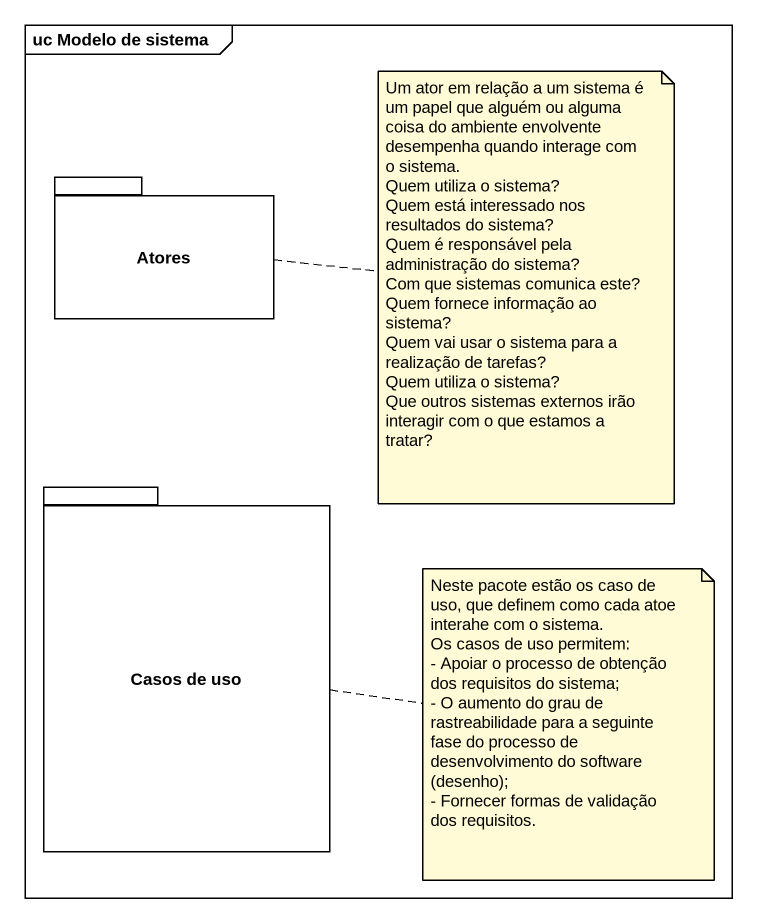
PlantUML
@startuml
mainframe uc Modelo de sistema
package Atores {
}
package "Casos de uso" as Casos_de_uso {
}
note right of Atores
  Um ator em relação a um sistema é um papel que alguém ou alguma coisa do ambiente envolvente desempenha quando interage com o sistema.
  Quem utiliza o sistema?
  Quem está interessado nos resultados do sistema?
  Quem é responsável pela administração do sistema?
  Com que sistemas comunica este?
  Quem fornece informação ao sistema?
  Quem vai usar o sistema para a realização de tarefas?
  Quem utiliza o sistema?
  Que outros sistemas externos irão interagir com o que estamos a tratar?
end note
note right of Casos_de_uso
  Neste pacote estão os caso de uso, que definem como cada atoe interahe com o sistema.
  Os casos de uso permitem:
  - Apoiar o processo de obtenção dos requisitos do sistema;
  - O aumento do grau de rastreabilidade para a seguinte fase do processo de desenvolvimento do software (desenho);
  - Fornecer formas de validação dos requisitos.
end note
@enduml
